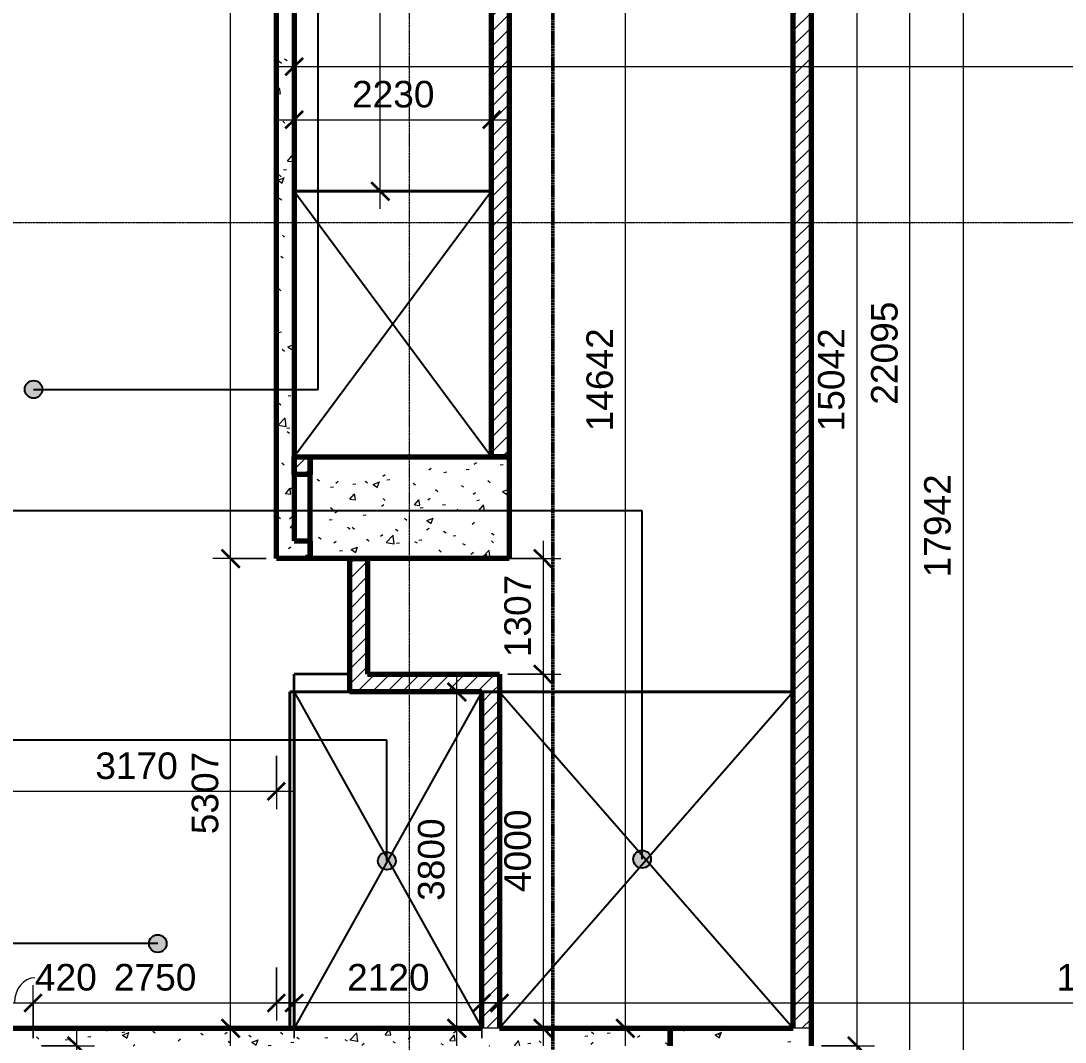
# Model space of a CAD drawing. Header units: millimetres. Extents: x -726048 to -647426, y -20687 to 18995.
# Drawn here: x -692075 to -680276, y -13580 to -2041 of the extents above; entities that cross this region are included whole.
import ezdxf

# ---------------------------------------------------------------- set-up
doc = ezdxf.new("R2010")
doc.units = ezdxf.units.MM
doc.linetypes.add('DPA_Grid _ Level 100', pattern=[10, 5.5, -1.6, 1.3, -1.6])
for name, color, linetype, lineweight in [('_ _ A-DETL-OPENING', 1, 'Continuous', 25), ('A-ANNO-DIMS', 1, 'Continuous', 9), ('A-ANNO-DIMS-100', 1, 'Continuous', 9), ('A-COLS', 5, 'Continuous', 70), ('A-COLS-E', 1, 'Continuous', 35), ('A-FLOR-E', 2, 'Continuous', 35), ('A-ROOM-IDEN', 3, 'Continuous', 25), ('A-WALL', 5, 'Continuous', 35), ('A-WALL-PATT', 1, 'Continuous', 35), ('G-ANNO-SECL', 3, 'Continuous', 9), ('S-GRID', 251, 'Continuous', 9), ('WALL-E', 2, 'Continuous', 35)]:
    doc.layers.add(name, color=color, linetype=linetype, lineweight=lineweight)
doc.styles.add('Arial_2', font='arial.ttf', dxfattribs={"height": 300})
doc.dimstyles.new('DPA-DIM-3_0_C-T', dxfattribs={"dimscale": 304.8, "dimtxt": 306.07782, "dimasz": 0.492126, "dimexe": 0.656168, "dimexo": 0.0625, "dimgap": 0.164042, "dimtad": 0, "dimjust": 2, "dimdec": 0, "dimzin": 0, "dimdsep": 46, "dimtxsty": 'Arial_2', "dimblk1": 'DOTBLANK', "dimblk2": 'OBLIQUE', "dimsah": 1, "dimcen": 0.09, "dimdle": 0.656168, "dimadec": 8, "dimazin": 0, "dimtfac": 1, "dimtdec": 4, "dimtix": 1, "dimtmove": 2, "dimatfit": 3, "dimfxl": 1.312336, "dimfxlon": 1, "dimtvp": 1, "dimtolj": 1, "dimtzin": 0, "dimarcsym": 2})
doc.dimstyles.new('DPA-DIM-3_0_T-T', dxfattribs={"dimscale": 304.8, "dimtxt": 306.07782, "dimasz": 0.656168, "dimexe": 0.656168, "dimexo": 0.0625, "dimgap": 0.164042, "dimtad": 1, "dimdec": 0, "dimzin": 0, "dimdsep": 46, "dimtxsty": 'Arial_2', "dimblk1": 'OBLIQUE', "dimblk2": 'OBLIQUE', "dimsah": 1, "dimcen": 0.09, "dimdle": 0.656168, "dimadec": 8, "dimazin": 0, "dimtfac": 1, "dimtdec": 4, "dimtix": 1, "dimtmove": 0, "dimatfit": 3, "dimfxl": 1.312336, "dimfxlon": 1, "dimtvp": 1, "dimtolj": 1, "dimtzin": 0, "dimarcsym": 2})
doc.dimstyles.new('DPA-DIM-3_0_T-T_1', dxfattribs={"dimscale": 304.8, "dimtxt": 306.07782, "dimasz": 0.656168, "dimexe": 0.656168, "dimexo": 0.0625, "dimgap": 0.164042, "dimtad": 1, "dimdec": 0, "dimzin": 0, "dimdsep": 46, "dimtxsty": 'Arial_2', "dimblk1": 'OBLIQUE', "dimblk2": 'OBLIQUE', "dimsah": 1, "dimcen": 0.09, "dimdle": 0.656168, "dimadec": 8, "dimazin": 0, "dimtfac": 1, "dimtdec": 4, "dimtix": 1, "dimtmove": 1, "dimatfit": 3, "dimfxl": 1.312336, "dimfxlon": 1, "dimtvp": 1, "dimtolj": 1, "dimtzin": 0, "dimarcsym": 2})
pattern_1 = [(50, (0, 0), (728.7365, -63.7558), [76.2, -838.2]), (355, (0, 0), (-140.9716, 764.2276), [60.96, -670.56]), (100.451, (60.7, -5.3), (587.77, 700.46675), [64.76, -712.36]), (46.184, (0, 203.2), (1084.3162, -168.171), [114.3, -1257.3]), (96.636, (90.4, 189.2), (949.6099, 989.7098), [97.14, -1068.54]), (351.184, (0, 203.2), (949.6206, 989.7012), [91.44, -1005.84]), (21, (101.6, 152.4), (606.45787, -409.06057), [76.2, -838.2]), (326, (101.6, 152.4), (247.20834, 736.7529), [60.96, -670.56]), (71.451, (152.14, 118.3), (853.66825, 327.6855), [64.76, -712.36]), (37.5, (0, 0), (12.35469, 338.22012), [33.528, -628.904, 33.528, -647.192, -673.1]), (37.5, (0, 0), (12.35469, 338.22012), [-1343.152, 33.528, -639.572]), (7.5, (0, 0), (267.27887, 400.72213), [33.528, -354.584, 33.528, -613.664, -256.54]), (7.5, (0, 0), (267.27887, 400.72213), [-1035.304, 33.528, -223.012]), (327.5, (-226.57, 0), (542.36333, -22.91534), [33.528, -220.472, 33.528, -758.952, -1051.56]), (327.5, (-226.57, 0), (542.36333, -22.91534), [-1046.48, 33.528, -1018.032]), (317.5, (-328.17, 0), (592.51696, 101.7071), [33.528, -296.672, 33.528, -492.76, -746.76]), (317.5, (-328.17, 0), (592.51696, 101.7071), [-856.488, 33.528, -713.232])]
pattern_2 = [(45, (0, 0), (-84.852814, 84.852814), [])]

# ---------------------------------------------------------------- blocks, each defined once
blk = doc.blocks.new('DIMBLOCK26-4253-01 ENLARGED CONCOURSE LEVEL - REFLECTED CEILING PLAN - SHEET 4')
at = {"layer": 'A-ANNO-DIMS-100'}
for p, q in [((-691443, -16923), (-691443, -13423)), ((-691843, -13623), (-691243, -13623)), ((-691443, -13623), (-691843, -13623)), ((-691843, -16723), (-691243, -16723)), ((-691443, -16723), (-691843, -16723))]:
    blk.add_line(p, q, dxfattribs=at)
at = {"layer": 'A-ANNO-DIMS-100', "lineweight": 35}
for p, q in [((-691443, -13623), (-691543, -13523)), ((-691443, -13623), (-691343, -13723)), ((-691443, -16723), (-691543, -16623)), ((-691443, -16723), (-691343, -16823))]:
    blk.add_line(p, q, dxfattribs=at)
at = {"layer": 'A-ANNO-DIMS-100', "color": 0, "insert": (-691882, -15634), "char_height": 300, "width": 1107.53, "attachment_point": 1, "rotation": 90, "line_spacing_factor": 0.941778, "style": 'Arial_2'}
blk.add_mtext('3100', dxfattribs=at)
blk = doc.blocks.new('_Oblique')
at = {"color": 0, "linetype": 'ByBlock', "lineweight": -2}
blk.add_line((-0.5, -0.5), (0.5, 0.5), dxfattribs=at)
blk = doc.blocks.new('DIMBLOCK34-4253-01 ENLARGED CONCOURSE LEVEL - REFLECTED CEILING PLAN - SHEET 4')
at = {"layer": 'A-ANNO-DIMS-100'}
for p, q in [((-688987, -2158), (-688987, -2758)), ((-688987, -2558), (-688987, -2158)), ((-667962, -2158), (-667962, -2758)), ((-667962, -2558), (-667962, -2158)), ((-689187, -2558), (-667762, -2558))]:
    blk.add_line(p, q, dxfattribs=at)
at = {"layer": 'A-ANNO-DIMS-100', "lineweight": 35}
for p, q in [((-688987, -2558), (-688887, -2458)), ((-667962, -2558), (-667862, -2458)), ((-688987, -2558), (-689087, -2658)), ((-667962, -2558), (-668062, -2658))]:
    blk.add_line(p, q, dxfattribs=at)
at = {"layer": 'A-ANNO-DIMS-100', "color": 0, "insert": (-679052, -2119), "char_height": 300, "width": 1384.41, "attachment_point": 1, "line_spacing_factor": 0.941778, "style": 'Arial_2'}
blk.add_mtext('21025', dxfattribs=at)
blk = doc.blocks.new('DIMBLOCK38-4253-01 ENLARGED CONCOURSE LEVEL - REFLECTED CEILING PLAN - SHEET 4')
at = {"layer": 'A-ANNO-DIMS-100'}
for p, q in [((-692357, -12737), (-692357, -13337)), ((-692357, -13137), (-692357, -12737)), ((-691937, -13537), (-691937, -12937)), ((-692557, -13137), (-691937, -13137)), ((-691937, -13137), (-691937, -13537))]:
    blk.add_line(p, q, dxfattribs=at)
at = {"layer": 'A-ANNO-DIMS-100', "lineweight": 35}
for p, q in [((-692357, -13137), (-692257, -13037)), ((-691937, -13137), (-691837, -13037)), ((-692357, -13137), (-692457, -13237)), ((-691937, -13137), (-692037, -13237))]:
    blk.add_line(p, q, dxfattribs=at)
at = {"layer": 'A-ANNO-DIMS-100'}
blk.add_ellipse((-691916, -13137), major_axis=(0, 285), ratio=0.811627, start_param=0, end_param=1.570796, dxfattribs=at)
at = {"layer": 'A-ANNO-DIMS-100', "color": 0, "insert": (-691916, -12697), "char_height": 300, "width": 830.65, "attachment_point": 1, "line_spacing_factor": 0.941778, "style": 'Arial_2'}
blk.add_mtext('420', dxfattribs=at)
blk = doc.blocks.new('DIMBLOCK39-4253-01 ENLARGED CONCOURSE LEVEL - REFLECTED CEILING PLAN - SHEET 4')
at = {"layer": 'A-ANNO-DIMS-100'}
for p, q in [((-689187, -12737), (-689187, -13337)), ((-689187, -13137), (-689187, -12737)), ((-691937, -13537), (-691937, -12937)), ((-691937, -13137), (-688987, -13137)), ((-691937, -13137), (-691937, -13537))]:
    blk.add_line(p, q, dxfattribs=at)
at = {"layer": 'A-ANNO-DIMS-100', "lineweight": 35}
for p, q in [((-691937, -13137), (-691837, -13037)), ((-689187, -13137), (-689087, -13037)), ((-691937, -13137), (-692037, -13237)), ((-689187, -13137), (-689287, -13237))]:
    blk.add_line(p, q, dxfattribs=at)
at = {"layer": 'A-ANNO-DIMS-100', "color": 0, "insert": (-691024, -12697), "char_height": 300, "width": 1107.53, "attachment_point": 1, "line_spacing_factor": 0.941778, "style": 'Arial_2'}
blk.add_mtext('2750', dxfattribs=at)
blk = doc.blocks.new('DIMBLOCK54-4253-01 ENLARGED CONCOURSE LEVEL - REFLECTED CEILING PLAN - SHEET 4')
at = {"layer": 'A-ANNO-DIMS-100'}
for p, q in [((-688987, -13537), (-688987, -12937)), ((-686867, -13537), (-686867, -12937)), ((-686667, -13137), (-689187, -13137)), ((-688987, -13137), (-688987, -13537)), ((-686867, -13137), (-686867, -13537))]:
    blk.add_line(p, q, dxfattribs=at)
at = {"layer": 'A-ANNO-DIMS-100', "lineweight": 35}
for p, q in [((-688987, -13137), (-688887, -13037)), ((-686867, -13137), (-686767, -13037)), ((-688987, -13137), (-689087, -13237)), ((-686867, -13137), (-686967, -13237))]:
    blk.add_line(p, q, dxfattribs=at)
at = {"layer": 'A-ANNO-DIMS-100', "color": 0, "insert": (-688389, -12697), "char_height": 300, "width": 1107.53, "attachment_point": 1, "line_spacing_factor": 0.941778, "style": 'Arial_2'}
blk.add_mtext('2120', dxfattribs=at)
blk = doc.blocks.new('DIMBLOCK67-4253-01 ENLARGED CONCOURSE LEVEL - REFLECTED CEILING PLAN - SHEET 4')
at = {"layer": 'A-ANNO-DIMS-100'}
for p, q in [((-683029, 1419), (-682429, 1419)), ((-682629, 1419), (-683029, 1419)), ((-682629, 1419), (-682629, -13623)), ((-683029, -13623), (-682429, -13623)), ((-682629, -13623), (-683029, -13623))]:
    blk.add_line(p, q, dxfattribs=at)
at = {"layer": 'A-ANNO-DIMS-100', "lineweight": 35}
for p, q in [((-682629, 1419), (-682729, 1519)), ((-682629, 1419), (-682529, 1319)), ((-682629, -13623), (-682729, -13523)), ((-682629, -13623), (-682529, -13723))]:
    blk.add_line(p, q, dxfattribs=at)
at = {"layer": 'A-ANNO-DIMS-100', "color": 0, "insert": (-683069, -6679), "char_height": 300, "width": 1384.41, "attachment_point": 1, "rotation": 90, "line_spacing_factor": 0.941778, "style": 'Arial_2'}
blk.add_mtext('15042', dxfattribs=at)
blk = doc.blocks.new('DIMBLOCK68-4253-01 ENLARGED CONCOURSE LEVEL - REFLECTED CEILING PLAN - SHEET 4')
at = {"layer": 'A-ANNO-DIMS-100', "lineweight": 35}
for p, q in [((-682629, -13623), (-682729, -13523)), ((-682629, -13623), (-682529, -13723)), ((-682629, -16723), (-682729, -16623)), ((-682629, -16723), (-682529, -16823))]:
    blk.add_line(p, q, dxfattribs=at)
at = {"layer": 'A-ANNO-DIMS-100'}
for p, q in [((-683029, -13623), (-682429, -13623)), ((-682629, -13623), (-683029, -13623)), ((-682629, -13623), (-682629, -16923)), ((-682229, -16723), (-682829, -16723)), ((-682629, -16723), (-682229, -16723))]:
    blk.add_line(p, q, dxfattribs=at)
at = {"layer": 'A-ANNO-DIMS-100', "color": 0, "insert": (-683069, -15634), "char_height": 300, "width": 1107.53, "attachment_point": 1, "rotation": 90, "line_spacing_factor": 0.941778, "style": 'Arial_2'}
blk.add_mtext('3100', dxfattribs=at)
blk = doc.blocks.new('DIMBLOCK72-4253-01 ENLARGED CONCOURSE LEVEL - REFLECTED CEILING PLAN - SHEET 4')
at = {"layer": 'A-ANNO-DIMS-100', "lineweight": 35}
for p, q in [((-689705, -8116), (-689805, -8016)), ((-689705, -8116), (-689605, -8216)), ((-689705, -13423), (-689805, -13323)), ((-689705, -13423), (-689605, -13523))]:
    blk.add_line(p, q, dxfattribs=at)
at = {"layer": 'A-ANNO-DIMS-100'}
for p, q in [((-689305, -8116), (-689905, -8116)), ((-689705, -13623), (-689705, -8116)), ((-689705, -8116), (-689305, -8116)), ((-690105, -13423), (-689505, -13423)), ((-689705, -13423), (-690105, -13423))]:
    blk.add_line(p, q, dxfattribs=at)
at = {"layer": 'A-ANNO-DIMS-100', "color": 0, "insert": (-690145, -11231), "char_height": 300, "width": 1107.53, "attachment_point": 1, "rotation": 90, "line_spacing_factor": 0.941778, "style": 'Arial_2'}
blk.add_mtext('5307', dxfattribs=at)
blk = doc.blocks.new('DIMBLOCK73-4253-01 ENLARGED CONCOURSE LEVEL - REFLECTED CEILING PLAN - SHEET 4')
at = {"layer": 'A-ANNO-DIMS-100'}
for p, q in [((-689705, -8116), (-689705, 6499)), ((-690105, 6299), (-689505, 6299)), ((-689705, 6299), (-690105, 6299)), ((-689305, -8116), (-689905, -8116)), ((-689705, -8116), (-689305, -8116))]:
    blk.add_line(p, q, dxfattribs=at)
at = {"layer": 'A-ANNO-DIMS-100', "lineweight": 35}
for p, q in [((-689705, 6299), (-689805, 6399)), ((-689705, 6299), (-689605, 6199)), ((-689705, -8116), (-689805, -8016)), ((-689705, -8116), (-689605, -8216))]:
    blk.add_line(p, q, dxfattribs=at)
at = {"layer": 'A-ANNO-DIMS-100', "color": 0, "insert": (-690145, -1486), "char_height": 300, "width": 1384.41, "attachment_point": 1, "rotation": 90, "line_spacing_factor": 0.941778, "style": 'Arial_2'}
blk.add_mtext('14415', dxfattribs=at)
blk = doc.blocks.new('DIMBLOCK74-4253-01 ENLARGED CONCOURSE LEVEL - REFLECTED CEILING PLAN - SHEET 4')
at = {"layer": 'A-ANNO-DIMS-100'}
for p, q in [((-688014, -4166), (-688014, 6499)), ((-688414, 6299), (-687814, 6299)), ((-688014, 6299), (-688414, 6299)), ((-688414, -3966), (-687814, -3966)), ((-688014, -3966), (-688414, -3966))]:
    blk.add_line(p, q, dxfattribs=at)
at = {"layer": 'A-ANNO-DIMS-100', "lineweight": 35}
for p, q in [((-688014, 6299), (-688114, 6399)), ((-688014, 6299), (-687914, 6199)), ((-688014, -3966), (-688114, -3866)), ((-688014, -3966), (-687914, -4066))]:
    blk.add_line(p, q, dxfattribs=at)
at = {"layer": 'A-ANNO-DIMS-100', "color": 0, "insert": (-688453, 589), "char_height": 300, "width": 1384.41, "attachment_point": 1, "rotation": 90, "line_spacing_factor": 0.941778, "style": 'Arial_2'}
blk.add_mtext('10265', dxfattribs=at)
blk = doc.blocks.new('DIMBLOCK81-4253-01 ENLARGED CONCOURSE LEVEL - REFLECTED CEILING PLAN - SHEET 4')
at = {"layer": 'A-ANNO-DIMS-100', "lineweight": 35}
for p, q in [((-686174, -8116), (-686274, -8016)), ((-686174, -8116), (-686074, -8216)), ((-686174, -9423), (-686274, -9323)), ((-686174, -9423), (-686074, -9523))]:
    blk.add_line(p, q, dxfattribs=at)
at = {"layer": 'A-ANNO-DIMS-100'}
for p, q in [((-686174, -7916), (-686174, -9423)), ((-686574, -8116), (-685974, -8116)), ((-686174, -8116), (-686574, -8116)), ((-686574, -9423), (-685974, -9423)), ((-686174, -9423), (-686574, -9423))]:
    blk.add_line(p, q, dxfattribs=at)
at = {"layer": 'A-ANNO-DIMS-100', "color": 0, "insert": (-686613, -9231), "char_height": 300, "width": 1107.53, "attachment_point": 1, "rotation": 90, "line_spacing_factor": 0.941778, "style": 'Arial_2'}
blk.add_mtext('1307', dxfattribs=at)
blk = doc.blocks.new('DIMBLOCK82-4253-01 ENLARGED CONCOURSE LEVEL - REFLECTED CEILING PLAN - SHEET 4')
at = {"layer": 'A-ANNO-DIMS-100'}
for p, q in [((-686574, -9423), (-685974, -9423)), ((-686174, -9423), (-686574, -9423)), ((-686174, -9423), (-686174, -13623)), ((-685774, -13423), (-686374, -13423)), ((-686174, -13423), (-685774, -13423))]:
    blk.add_line(p, q, dxfattribs=at)
at = {"layer": 'A-ANNO-DIMS-100', "lineweight": 35}
for p, q in [((-686174, -9423), (-686274, -9323)), ((-686174, -9423), (-686074, -9523)), ((-686174, -13423), (-686274, -13323)), ((-686174, -13423), (-686074, -13523))]:
    blk.add_line(p, q, dxfattribs=at)
at = {"layer": 'A-ANNO-DIMS-100', "color": 0, "insert": (-686613, -11884), "char_height": 300, "width": 1107.53, "attachment_point": 1, "rotation": 90, "line_spacing_factor": 0.941778, "style": 'Arial_2'}
blk.add_mtext('4000', dxfattribs=at)
blk = doc.blocks.new('DIMBLOCK83-4253-01 ENLARGED CONCOURSE LEVEL - REFLECTED CEILING PLAN - SHEET 4')
at = {"layer": 'A-ANNO-DIMS-100'}
for p, q in [((-687149, -13623), (-687149, -9423)), ((-687549, -9623), (-686949, -9623)), ((-687149, -9623), (-687549, -9623)), ((-687549, -13423), (-686949, -13423)), ((-687149, -13423), (-687549, -13423))]:
    blk.add_line(p, q, dxfattribs=at)
at = {"layer": 'A-ANNO-DIMS-100', "lineweight": 35}
for p, q in [((-687149, -9623), (-687249, -9523)), ((-687149, -9623), (-687049, -9723)), ((-687149, -13423), (-687249, -13323)), ((-687149, -13423), (-687049, -13523))]:
    blk.add_line(p, q, dxfattribs=at)
at = {"layer": 'A-ANNO-DIMS-100', "color": 0, "insert": (-687589, -11984), "char_height": 300, "width": 1107.53, "attachment_point": 1, "rotation": 90, "line_spacing_factor": 0.941778, "style": 'Arial_2'}
blk.add_mtext('3800', dxfattribs=at)
blk = doc.blocks.new('DIMBLOCK85-4253-01 ENLARGED CONCOURSE LEVEL - REFLECTED CEILING PLAN - SHEET 4')
at = {"layer": 'A-ANNO-DIMS-100', "lineweight": 35}
for p, q in [((-685246, 1219), (-685346, 1319)), ((-685246, 1219), (-685146, 1119)), ((-685246, -13423), (-685346, -13323)), ((-685246, -13423), (-685146, -13523))]:
    blk.add_line(p, q, dxfattribs=at)
at = {"layer": 'A-ANNO-DIMS-100'}
for p, q in [((-684846, 1219), (-685446, 1219)), ((-685246, 1219), (-685246, -13623)), ((-685246, 1219), (-684846, 1219)), ((-684846, -13423), (-685446, -13423)), ((-685246, -13423), (-684846, -13423))]:
    blk.add_line(p, q, dxfattribs=at)
at = {"layer": 'A-ANNO-DIMS-100', "color": 0, "insert": (-685685, -6679), "char_height": 300, "width": 1384.41, "attachment_point": 1, "rotation": 90, "line_spacing_factor": 0.941778, "style": 'Arial_2'}
blk.add_mtext('14642', dxfattribs=at)
blk = doc.blocks.new('DIMBLOCK86-4253-01 ENLARGED CONCOURSE LEVEL - REFLECTED CEILING PLAN - SHEET 4')
at = {"layer": 'A-ANNO-DIMS-100'}
for p, q in [((-686667, -12737), (-686667, -13337)), ((-686667, -13137), (-686667, -12737)), ((-672927, -12737), (-672927, -13337)), ((-672927, -13137), (-672927, -12737)), ((-686867, -13137), (-672727, -13137))]:
    blk.add_line(p, q, dxfattribs=at)
at = {"layer": 'A-ANNO-DIMS-100', "lineweight": 35}
for p, q in [((-686667, -13137), (-686567, -13037)), ((-672927, -13137), (-672827, -13037)), ((-686667, -13137), (-686767, -13237)), ((-672927, -13137), (-673027, -13237))]:
    blk.add_line(p, q, dxfattribs=at)
at = {"layer": 'A-ANNO-DIMS-100', "color": 0, "insert": (-680374, -12697), "char_height": 300, "width": 1384.41, "attachment_point": 1, "line_spacing_factor": 0.941778, "style": 'Arial_2'}
blk.add_mtext('13740', dxfattribs=at)
blk = doc.blocks.new('DIMBLOCK95-4253-01 ENLARGED CONCOURSE LEVEL - REFLECTED CEILING PLAN - SHEET 4')
at = {"layer": 'A-ANNO-DIMS-100'}
for p, q in [((-688987, -2758), (-688987, -3358)), ((-688987, -3158), (-688987, -2758)), ((-686757, -2758), (-686757, -3358)), ((-686757, -3158), (-686757, -2758)), ((-689187, -3158), (-686557, -3158))]:
    blk.add_line(p, q, dxfattribs=at)
at = {"layer": 'A-ANNO-DIMS-100', "lineweight": 35}
for p, q in [((-688987, -3158), (-688887, -3058)), ((-686757, -3158), (-686657, -3058)), ((-688987, -3158), (-689087, -3258)), ((-686757, -3158), (-686857, -3258))]:
    blk.add_line(p, q, dxfattribs=at)
at = {"layer": 'A-ANNO-DIMS-100', "color": 0, "insert": (-688334, -2719), "char_height": 300, "width": 1107.53, "attachment_point": 1, "line_spacing_factor": 0.941778, "style": 'Arial_2'}
blk.add_mtext('2230', dxfattribs=at)
blk = doc.blocks.new('DIMBLOCK98-4253-01 ENLARGED CONCOURSE LEVEL - REFLECTED CEILING PLAN - SHEET 4')
at = {"layer": 'A-ANNO-DIMS-100'}
for p, q in [((-692357, -10346), (-692357, -10946)), ((-692357, -10746), (-692357, -10346)), ((-689187, -10346), (-689187, -10946)), ((-689187, -10746), (-689187, -10346)), ((-692557, -10746), (-688987, -10746))]:
    blk.add_line(p, q, dxfattribs=at)
at = {"layer": 'A-ANNO-DIMS-100', "lineweight": 35}
for p, q in [((-692357, -10746), (-692257, -10646)), ((-689187, -10746), (-689087, -10646)), ((-692357, -10746), (-692457, -10846)), ((-689187, -10746), (-689287, -10846))]:
    blk.add_line(p, q, dxfattribs=at)
at = {"layer": 'A-ANNO-DIMS-100', "color": 0, "insert": (-691234, -10307), "char_height": 300, "width": 1107.53, "attachment_point": 1, "line_spacing_factor": 0.941778, "style": 'Arial_2'}
blk.add_mtext('3170', dxfattribs=at)
blk = doc.blocks.new('DIMBLOCK100-4253-01 ENLARGED CONCOURSE LEVEL - REFLECTED CEILING PLAN - SHEET 4')
at = {"layer": 'A-ANNO-DIMS-100', "lineweight": 35}
for p, q in [((-681429, 1219), (-681529, 1319)), ((-681429, 1219), (-681329, 1119)), ((-681429, -16723), (-681529, -16623)), ((-681429, -16723), (-681329, -16823))]:
    blk.add_line(p, q, dxfattribs=at)
at = {"layer": 'A-ANNO-DIMS-100'}
for p, q in [((-681029, 1219), (-681629, 1219)), ((-681429, 1219), (-681429, -16923)), ((-681429, 1219), (-681029, 1219)), ((-681029, -16723), (-681629, -16723)), ((-681429, -16723), (-681029, -16723))]:
    blk.add_line(p, q, dxfattribs=at)
at = {"layer": 'A-ANNO-DIMS-100', "color": 0, "insert": (-681869, -8329), "char_height": 300, "width": 1384.41, "attachment_point": 1, "rotation": 90, "line_spacing_factor": 0.941778, "style": 'Arial_2'}
blk.add_mtext('17942', dxfattribs=at)
blk = doc.blocks.new('DIMBLOCK104-4253-01 ENLARGED CONCOURSE LEVEL - REFLECTED CEILING PLAN - SHEET 4')
at = {"layer": 'A-ANNO-DIMS-100'}
for p, q in [((-682029, -15796), (-682029, 6499)), ((-682429, 6299), (-681829, 6299)), ((-682029, 6299), (-682429, 6299)), ((-682429, -15796), (-681829, -15796)), ((-682029, -15796), (-682429, -15796))]:
    blk.add_line(p, q, dxfattribs=at)
at = {"layer": 'A-ANNO-DIMS-100', "lineweight": 35}
for q in [(-682129, 6399), (-681929, 6199)]:
    blk.add_line((-682029, 6299), q, dxfattribs=at)
at = {"layer": 'A-ANNO-DIMS-100', "color": 0, "insert": (-682469, -6378), "char_height": 300, "width": 1384.41, "attachment_point": 1, "rotation": 90, "line_spacing_factor": 0.941778, "style": 'Arial_2'}
blk.add_mtext('22095', dxfattribs=at)
blk = doc.blocks.new('_DotBlank')
at = {"color": 0, "linetype": 'ByBlock', "lineweight": -2}
blk.add_line((-0.5, 0), (-1, 0), dxfattribs=at)
blk.add_circle((0, 0), 0.5, dxfattribs=at)

msp = doc.modelspace()

# ---------------------------------------------------------------- hatches: boundary and pattern name
at = {"layer": 'A-COLS-E', "lineweight": 9}
h = msp.add_hatch(dxfattribs=at)
h.set_pattern_fill('FP_1', color=256, style=0, pattern_type=2)
h.set_pattern_definition(pattern_1)
h.paths.add_polyline_path([(-686557.4, -8116.4), (-686557.4, -6966.4), (-688807.4, -6966.4), (-688807.4, -8116.4), (-687180, -8116.4)])
at = {"layer": 'A-ROOM-IDEN'}
h = msp.add_hatch(color=256, dxfattribs=at)
edge = h.paths.add_edge_path()
edge.add_arc((-691930.8, -6204.5), 100, 0, 360)
h = msp.add_hatch(color=256, dxfattribs=at)
edge = h.paths.add_edge_path()
edge.add_arc((-687940.2, -11532.4), 100, 0, 360)
h = msp.add_hatch(color=256, dxfattribs=at)
edge = h.paths.add_edge_path()
edge.add_arc((-685055.7, -11513.1), 100, 0, 360)
h = msp.add_hatch(color=256, dxfattribs=at)
edge = h.paths.add_edge_path()
edge.add_arc((-690528.7, -12466.8), 100, 0, 360)
at = {"layer": 'A-WALL-PATT', "lineweight": 9}
h = msp.add_hatch(dxfattribs=at)
h.set_pattern_fill('FP_1', color=256, style=0, pattern_type=2)
h.set_pattern_definition(pattern_1)
h.paths.add_polyline_path([(-689093.3, -6966.4), (-688987.4, -6966.4), (-688987.4, 6299), (-689187.4, 6299), (-689187.4, -6966.4)])
h = msp.add_hatch(dxfattribs=at)
h.set_pattern_fill('FP_2', color=256, style=0, pattern_type=2)
h.set_pattern_definition(pattern_2)
h.paths.add_polyline_path([(-686757.4, -6966.4), (-686557.4, -6966.4), (-686557.4, 6299), (-686757.4, 6299), (-686757.4, -1560.4)])
h = msp.add_hatch(dxfattribs=at)
h.set_pattern_fill('FP_2', color=256, style=0, pattern_type=2)
h.set_pattern_definition(pattern_2)
h.paths.add_polyline_path([(-683147.4, -13423), (-683147.4, 1219), (-683347.4, 1219), (-683347.4, -13423)])
h = msp.add_hatch(dxfattribs=at)
h.set_pattern_fill('FP_1', color=256, style=0, pattern_type=2)
h.set_pattern_definition(pattern_1)
h.paths.add_polyline_path([(-689187.4, -7916.4), (-688987.4, -7916.4), (-688987.4, -6966.4), (-689187.4, -6966.4), (-689187.4, -7538.3)])
h = msp.add_hatch(dxfattribs=at)
h.set_pattern_fill('FP_2', color=256, style=0, pattern_type=2)
h.set_pattern_definition(pattern_2)
h.paths.add_polyline_path([(-688807.4, -7166.4), (-688807.4, -6966.4), (-688987.4, -6966.4), (-688987.4, -7166.4), (-688820, -7166.4)])
h = msp.add_hatch(dxfattribs=at)
h.set_pattern_fill('FP_1', color=256, style=0, pattern_type=2)
h.set_pattern_definition(pattern_1)
h.paths.add_polyline_path([(-688807.4, -8116.4), (-688807.4, -7916.4), (-689187.4, -7916.4), (-689187.4, -8116.4)])
h = msp.add_hatch(dxfattribs=at)
h.set_pattern_fill('FP_2', color=256, style=0, pattern_type=2)
h.set_pattern_definition(pattern_2)
h.paths.add_polyline_path([(-688157.4, -9423), (-688157.4, -8116.4), (-688357.4, -8116.4), (-688357.4, -9423)])
h = msp.add_hatch(dxfattribs=at)
h.set_pattern_fill('FP_2', color=256, style=0, pattern_type=2)
h.set_pattern_definition(pattern_2)
h.paths.add_polyline_path([(-686667.4, -9623), (-686667.4, -9423), (-688357.4, -9423), (-688357.4, -9623), (-686867.4, -9623)])
h = msp.add_hatch(dxfattribs=at)
h.set_pattern_fill('FP_2', color=256, style=0, pattern_type=2)
h.set_pattern_definition(pattern_2)
h.paths.add_polyline_path([(-686667.4, -13423), (-686667.4, -9623), (-686867.4, -9623), (-686867.4, -13423)])
h = msp.add_hatch(dxfattribs=at)
h.set_pattern_fill('FP_1', color=256, style=0, pattern_type=2)
h.set_pattern_definition(pattern_1)
h.paths.add_polyline_path([(-685737.4, -13623), (-684737.4, -13623), (-684737.4, -13423), (-692357.4, -13423), (-692357.4, -13623), (-685937.4, -13623)])
h = msp.add_hatch(dxfattribs=at)
h.set_pattern_fill('FP_1', color=256, style=0, pattern_type=2)
h.set_pattern_definition(pattern_1)
h.paths.add_polyline_path([(-683147.1, -13623), (-683147.4, -13423), (-684737.4, -13423), (-684737.4, -13623)])

# ---------------------------------------------------------------- linework, layer by layer
at = {"layer": '_ _ A-DETL-OPENING'}
for p, q in [((-688987.4, -6966.4), (-688987.4, -3966.4)), ((-688987.4, -3966.4), (-686757.4, -3966.4)), ((-686757.4, -3966.4), (-688987.4, -6966.4)), ((-688987.4, -3966.4), (-686757.4, -6966.4)), ((-686757.4, -3966.4), (-686757.4, -6966.4)), ((-686757.4, -6966.4), (-688987.4, -6966.4)), ((-688987.4, -13423), (-688987.4, -9623)), ((-688987.4, -9623), (-686867.4, -9623)), ((-686867.4, -9623), (-688987.4, -13423)), ((-688987.4, -9623), (-686867.4, -13423)), ((-686867.4, -9623), (-686867.4, -13423)), ((-686667.4, -9623), (-686667.4, -13423)), ((-683347.1, -9623), (-686667.4, -9623)), ((-683347.1, -9623), (-686667.4, -13423)), ((-686667.4, -9623), (-683347.1, -13423)), ((-683347.1, -13423), (-683347.1, -9623)), ((-686867.4, -13423), (-688987.4, -13423)), ((-686667.4, -13423), (-683347.1, -13423))]:
    msp.add_line(p, q, dxfattribs=at)
at = {"layer": 'A-COLS'}
for p, q in [((-688807.4, -8116.4), (-688807.4, -6966.4)), ((-688807.4, -6966.4), (-686557.4, -6966.4)), ((-686557.4, -6966.4), (-686557.4, -8116.4)), ((-686557.4, -8116.4), (-688807.4, -8116.4))]:
    msp.add_line(p, q, dxfattribs=at)
at = {"layer": 'A-FLOR-E'}
for p, q in [((-683147.4, 1419), (-683147.4, -9623)), ((-683147.4, -9623), (-683147.4, 1419)), ((-686757.4, -3966.4), (-688987.4, -3966.4)), ((-688987.4, -3966.4), (-688987.4, -6966.4)), ((-688987.4, -6966.4), (-688987.4, -3966.4)), ((-688987.4, -3966.4), (-686757.4, -3966.4)), ((-686757.4, -6966.4), (-686757.4, -3966.4)), ((-686757.4, -3966.4), (-686757.4, -6966.4)), ((-688987.4, -6966.4), (-688807.4, -6966.4)), ((-688807.4, -6966.4), (-688987.4, -6966.4)), ((-688807.4, -6966.4), (-688807.4, -8116.4)), ((-688807.4, -8116.4), (-688807.4, -6966.4)), ((-686557.4, -6966.4), (-686757.4, -6966.4)), ((-686757.4, -6966.4), (-686557.4, -6966.4)), ((-686557.4, -8116.4), (-686557.4, -6966.4)), ((-686557.4, -6966.4), (-686557.4, -8116.4)), ((-688807.4, -8116.4), (-686557.4, -8116.4)), ((-686557.4, -8116.4), (-688807.4, -8116.4)), ((-683347.4, -9623), (-689034.4, -9623)), ((-689034.4, -9623), (-689034.4, -13423)), ((-689034.4, -13423), (-689034.4, -9623)), ((-689034.4, -9623), (-683347.4, -9623)), ((-683347.4, -9623), (-686667.4, -9623)), ((-686667.4, -9623), (-683347.4, -9623)), ((-689034.4, -13423), (-692357.4, -13423)), ((-692357.4, -13423), (-689034.4, -13423))]:
    msp.add_line(p, q, dxfattribs=at)
at = {"layer": 'A-ROOM-IDEN'}
for p, q in [((-688716.9, -6204.5), (-688716.9, 14087.2)), ((-691930.8, -6204.5), (-688716.9, -6204.5)), ((-685055.7, -7577.3), (-703187.7, -7577.3)), ((-685055.7, -11513.1), (-685055.7, -7577.3)), ((-687940.2, -10167.8), (-703055.2, -10167.8)), ((-687940.2, -11532.4), (-687940.2, -10167.8)), ((-690528.7, -12466.8), (-703187.7, -12466.8))]:
    msp.add_line(p, q, dxfattribs=at)
for centre in [(-691930.8, -6204.5), (-687940.2, -11532.4), (-685055.7, -11513.1), (-690528.7, -12466.8)]:
    msp.add_circle(centre, 100, dxfattribs=at)
at = {"layer": 'A-WALL', "color": 7, "lineweight": 70}
for p, q in [((-689187.4, -6966.4), (-689187.4, 6299)), ((-688987.4, 6299), (-688987.4, -6966.4)), ((-686757.4, -6966.4), (-686757.4, 6299)), ((-686557.4, 6299), (-686557.4, -6966.4)), ((-683347.4, -13423), (-683347.4, 1219)), ((-683147.4, 1219), (-683147.4, -13423)), ((-689187.4, -7916.4), (-689187.4, -6966.4)), ((-688987.4, -6966.4), (-688807.4, -6966.4)), ((-688987.4, -7166.4), (-688987.4, -6966.4)), ((-688987.4, -6966.4), (-688987.4, -7916.4)), ((-688807.4, -6966.4), (-688807.4, -7166.4)), ((-686557.4, -6966.4), (-686757.4, -6966.4)), ((-688807.4, -7166.4), (-688987.4, -7166.4)), ((-689187.4, -8116.4), (-689187.4, -7916.4)), ((-688987.4, -7916.4), (-688807.4, -7916.4)), ((-688807.4, -7916.4), (-688807.4, -8116.4)), ((-688807.4, -8116.4), (-689187.4, -8116.4)), ((-688357.4, -9423), (-688357.4, -8116.4)), ((-688357.4, -8116.4), (-688157.4, -8116.4)), ((-688157.4, -8116.4), (-688157.4, -9423)), ((-688357.4, -9623), (-688357.4, -9423)), ((-688157.4, -9423), (-686667.4, -9423)), ((-686667.4, -9423), (-686667.4, -9623)), ((-686867.4, -9623), (-688357.4, -9623)), ((-686867.4, -13423), (-686867.4, -9623)), ((-686667.4, -9623), (-686667.4, -13423)), ((-692357.4, -13423), (-686867.4, -13423)), ((-686667.4, -13423), (-684737.4, -13423)), ((-684737.4, -13423), (-684737.4, -13623)), ((-684737.4, -13423), (-683347.4, -13423)), ((-684737.4, -13623), (-684737.4, -13423)), ((-683147.4, -13423), (-683147.1, -13423)), ((-683147.1, -13423), (-683147.1, -13623))]:
    msp.add_line(p, q, dxfattribs=at)
at = {"layer": 'A-WALL', "lineweight": 9}
for p, q in [((-686667.4, -13423), (-686867.4, -13423)), ((-683147.4, -13423), (-683347.4, -13423))]:
    msp.add_line(p, q, dxfattribs=at)
at = {"layer": 'G-ANNO-SECL', "linetype": 'DPA_Grid _ Level 100', "lineweight": 50}
msp.add_line((-686066, 17184.6), (-686066, -17725.1), dxfattribs=at)
at = {"layer": 'S-GRID', "linetype": 'DPA_Grid _ Level 100'}
for p, q in [((-687682.4, -20129.6), (-687682.4, 18020.9)), ((-652322.4, -4321), (-724648.9, -4321))]:
    msp.add_line(p, q, dxfattribs=at)
at = {"layer": 'WALL-E'}
for p, q in [((-688987.4, -3966.4), (-686757.4, -3966.4)), ((-686757.4, -3966.4), (-688987.4, -3966.4)), ((-686757.4, -6541), (-686757.4, -3966.4)), ((-686757.4, -3966.4), (-686757.4, -6966.4)), ((-686757.4, -6966.4), (-686757.4, -6541)), ((-688807.4, -6966.4), (-688987.4, -6966.4)), ((-688987.4, -6966.4), (-688807.4, -6966.4)), ((-688807.4, -6966.4), (-688807.4, -7166.4)), ((-688807.4, -7166.4), (-688807.4, -6966.4)), ((-686557.4, -6966.4), (-686757.4, -6966.4)), ((-686557.4, -6966.4), (-686757.4, -6966.4)), ((-688987.4, -9623), (-688987.4, -9423)), ((-688357.4, -9423), (-688987.4, -9423)), ((-688357.4, -9423), (-688357.4, -9623)), ((-683147.1, -9423), (-683147.1, -9623)), ((-683147.1, -9423), (-683147.1, -9623)), ((-688987.4, -9623), (-688357.4, -9623)), ((-688987.4, -9623), (-688987.4, -13423)), ((-688987.4, -13423), (-688987.4, -9623)), ((-686667.4, -9623), (-686867.4, -9623)), ((-686667.4, -9623), (-683347.4, -9623)), ((-683347.4, -9623), (-686667.4, -9623)), ((-686667.4, -9623), (-683347.4, -9623)), ((-683347.4, -9623), (-686667.4, -9623)), ((-688987.4, -13423), (-689187.4, -13423)), ((-688987.4, -13423), (-689187.4, -13423))]:
    msp.add_line(p, q, dxfattribs=at)

# ---------------------------------------------------------------- dimensions: what is measured, and where the dimension line sits
at = {"layer": 'A-ANNO-DIMS'}
for base, p1, p2, override, picture, middle in [((-689705.3, 6299), (-689305.3, -8116.4), (-690105.3, 6299), {"dimpost": '<>', "dimfxl": 14437.593466}, 'DIMBLOCK73-4253-01 ENLARGED CONCOURSE LEVEL - REFLECTED CEILING PLAN - SHEET 4', (-689908.4, -908.7)), ((-688013.7, 6299), (-688413.7, -3966.4), (-688413.7, 6299), {"dimpost": '<>', "dimfxl": 10265.412068}, 'DIMBLOCK74-4253-01 ENLARGED CONCOURSE LEVEL - REFLECTED CEILING PLAN - SHEET 4', (-688216.9, 1166.3)), ((-682629.2, -13623), (-683029.2, 1419), (-683029.2, -13623), {"dimpost": '<>', "dimfxl": 15041.997323}, 'DIMBLOCK67-4253-01 ENLARGED CONCOURSE LEVEL - REFLECTED CEILING PLAN - SHEET 4', (-682832.4, -6102)), ((-685245.9, -13423), (-684845.9, 1219), (-684845.9, -13423), {"dimpost": '<>', "dimfxl": 14641.997323}, 'DIMBLOCK85-4253-01 ENLARGED CONCOURSE LEVEL - REFLECTED CEILING PLAN - SHEET 4', (-685449.1, -6102)), ((-681429.2, -16723), (-681029.2, 1219), (-681029.2, -16723), {"dimpost": '<>', "dimfxl": 17942.000058}, 'DIMBLOCK100-4253-01 ENLARGED CONCOURSE LEVEL - REFLECTED CEILING PLAN - SHEET 4', (-681632.4, -7752)), ((-689705.3, -8116.4), (-690105.3, -13423), (-689305.3, -8116.4), {"dimpost": '<>', "dimfxl": 5366.548898}, 'DIMBLOCK72-4253-01 ENLARGED CONCOURSE LEVEL - REFLECTED CEILING PLAN - SHEET 4', (-689908.5, -10769.7)), ((-686173.9, -9423), (-686573.9, -8116.4), (-686573.9, -9423), {"dimpost": '<>', "dimfxl": 1306.585255}, 'DIMBLOCK81-4253-01 ENLARGED CONCOURSE LEVEL - REFLECTED CEILING PLAN - SHEET 4', (-686377.2, -8769.7)), ((-687149.3, -9623), (-687549.3, -13423), (-687549.3, -9623), {"dimpost": '<>', "dimfxl": 3800}, 'DIMBLOCK83-4253-01 ENLARGED CONCOURSE LEVEL - REFLECTED CEILING PLAN - SHEET 4', (-687352.5, -11523)), ((-686173.9, -13423), (-686573.9, -9423), (-685773.9, -13423), {"dimpost": '<>', "dimfxl": 4079.215611}, 'DIMBLOCK82-4253-01 ENLARGED CONCOURSE LEVEL - REFLECTED CEILING PLAN - SHEET 4', (-686377.1, -11423)), ((-691442.9, -13623), (-691842.9, -16723), (-691842.9, -13623), {"dimpost": '<>', "dimfxl": 3100}, 'DIMBLOCK26-4253-01 ENLARGED CONCOURSE LEVEL - REFLECTED CEILING PLAN - SHEET 4', (-691646.2, -15173)), ((-682629.2, -16723), (-683029.2, -13623), (-682229.2, -16723), {"dimpost": '<>', "dimfxl": 3201.562119}, 'DIMBLOCK68-4253-01 ENLARGED CONCOURSE LEVEL - REFLECTED CEILING PLAN - SHEET 4', (-682832.5, -15173))]:
    dim = msp.add_linear_dim(base=base, p1=p1, p2=p2, angle=90, dimstyle='DPA-DIM-3_0_T-T', override=override, dxfattribs=at)
    dim.commit()
    dim.dimension.update_dxf_attribs({"geometry": picture, "text_midpoint": middle})
dim = msp.add_linear_dim(base=(-682029.2, 6299), p1=(-682429.2, -15796), p2=(-682429.2, 6299), angle=90, dimstyle='DPA-DIM-3_0_C-T', override={"dimpost": '<>', "dimfxl": 22094.99726}, dxfattribs=at)
dim.commit()
dim.dimension.update_dxf_attribs({"geometry": 'DIMBLOCK104-4253-01 ENLARGED CONCOURSE LEVEL - REFLECTED CEILING PLAN - SHEET 4', "text_midpoint": (-682268.7, -5685.3), "dimtype": 160, "text_rotation": 90})
for base, p1, p2, override, picture, middle in [((-667962.4, -2558.4), (-688987.4, -2158.4), (-667962.4, -2158.4), {"dimpost": '<>', "dimfxl": 21025}, 'DIMBLOCK34-4253-01 ENLARGED CONCOURSE LEVEL - REFLECTED CEILING PLAN - SHEET 4', (-678474.9, -2355.2)), ((-686757.4, -3158.4), (-688987.4, -2758.4), (-686757.4, -2758.4), {"dimpost": '<>', "dimfxl": 2230.000007}, 'DIMBLOCK95-4253-01 ENLARGED CONCOURSE LEVEL - REFLECTED CEILING PLAN - SHEET 4', (-687872.4, -2955.1)), ((-689187.4, -10746), (-692357.4, -10346), (-689187.4, -10346), {"dimpost": '<>', "dimfxl": 3170}, 'DIMBLOCK98-4253-01 ENLARGED CONCOURSE LEVEL - REFLECTED CEILING PLAN - SHEET 4', (-690772.4, -10542.7)), ((-689187.4, -13136.7), (-691937.4, -13536.7), (-689187.4, -12736.7), {"dimpost": '<>', "dimfxl": 2864.000698}, 'DIMBLOCK39-4253-01 ENLARGED CONCOURSE LEVEL - REFLECTED CEILING PLAN - SHEET 4', (-690562.4, -12933.5)), ((-688987.4, -13136.7), (-686867.4, -13536.7), (-688987.4, -13536.7), {"dimpost": '<>', "dimfxl": 2120}, 'DIMBLOCK54-4253-01 ENLARGED CONCOURSE LEVEL - REFLECTED CEILING PLAN - SHEET 4', (-687927.4, -12933.5)), ((-672927.4, -13136.7), (-686667.4, -12736.7), (-672927.4, -12736.7), {"dimpost": '<>', "dimfxl": 13739.999994}, 'DIMBLOCK86-4253-01 ENLARGED CONCOURSE LEVEL - REFLECTED CEILING PLAN - SHEET 4', (-679797.4, -12933.4))]:
    dim = msp.add_linear_dim(base=base, p1=p1, p2=p2, dimstyle='DPA-DIM-3_0_T-T', override=override, dxfattribs=at)
    dim.commit()
    dim.dimension.update_dxf_attribs({"geometry": picture, "text_midpoint": middle})
dim = msp.add_linear_dim(base=(-691937.4, -13136.7), p1=(-692357.4, -12736.7), p2=(-691937.4, -13536.7), dimstyle='DPA-DIM-3_0_T-T_1', override={"dimpost": '<>', "dimfxl": 903.54856}, dxfattribs=at)
dim.commit()
dim.dimension.update_dxf_attribs({"geometry": 'DIMBLOCK38-4253-01 ENLARGED CONCOURSE LEVEL - REFLECTED CEILING PLAN - SHEET 4', "text_midpoint": (-691500.4, -12897.2), "dimtype": 160})

doc.saveas('drawing.dxf')
